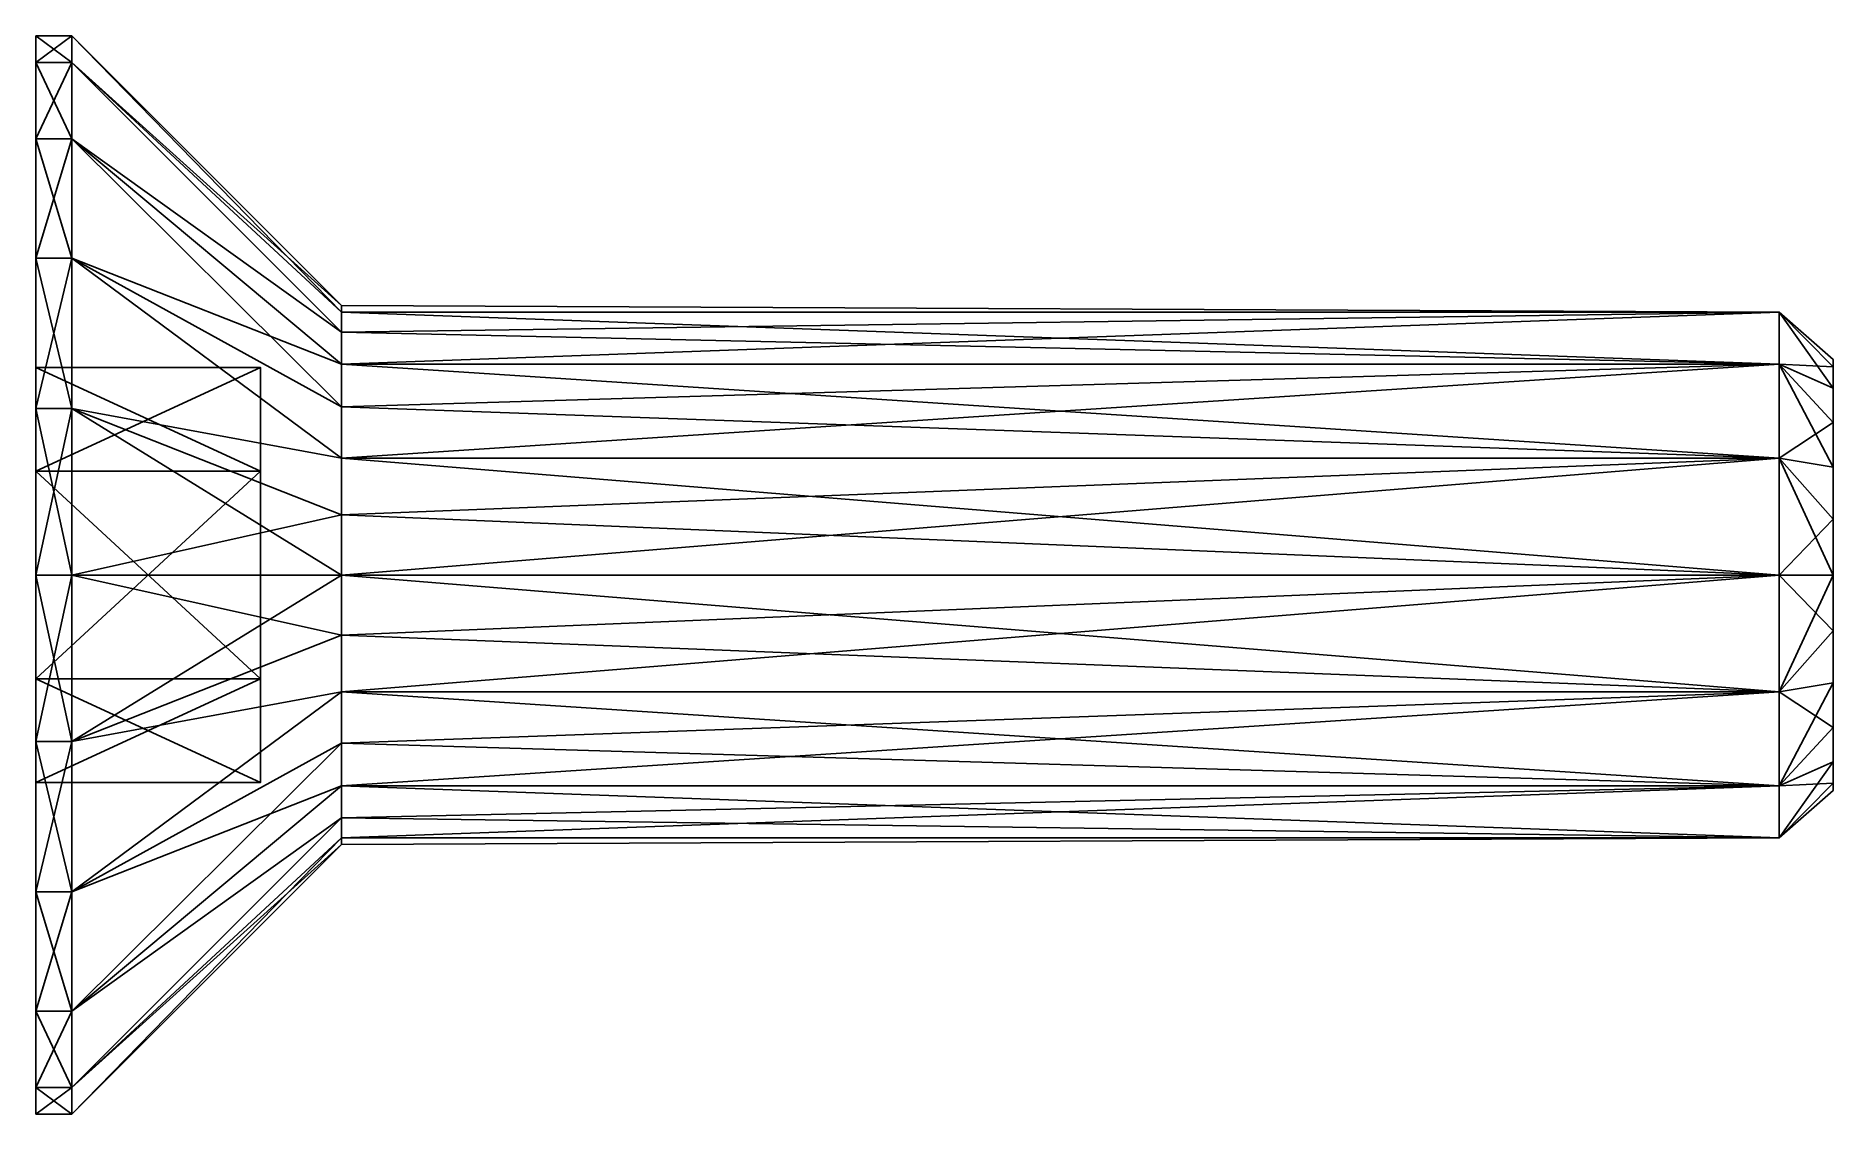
# Model space of a CAD drawing. Header units: millimetres. Extents: x 0 to 20, y -6 to 6.
import ezdxf

# ---------------------------------------------------------------- set-up
doc = ezdxf.new("R2010")
doc.units = ezdxf.units.MM
doc.header["$LTSCALE"] = 198.929398
for name, color, linetype in [('1', 7, 'CONTINUOUS'), ('10', 7, 'CONTINUOUS'), ('11', 7, 'CONTINUOUS'), ('12', 7, 'CONTINUOUS'), ('13', 7, 'CONTINUOUS'), ('14', 7, 'CONTINUOUS'), ('15', 7, 'CONTINUOUS'), ('16', 7, 'CONTINUOUS'), ('17', 7, 'CONTINUOUS'), ('2', 7, 'CONTINUOUS'), ('3', 7, 'CONTINUOUS'), ('4', 7, 'CONTINUOUS'), ('5', 7, 'CONTINUOUS'), ('6', 7, 'CONTINUOUS'), ('7', 7, 'CONTINUOUS'), ('8', 7, 'CONTINUOUS'), ('9', 7, 'CONTINUOUS')]:
    doc.layers.add(name, color=color, linetype=linetype)

msp = doc.modelspace()

# ---------------------------------------------------------------- linework, layer by layer
at = {"layer": '1', "linetype": 'CONTINUOUS'}
for points in [[(20, 2.4, 0), (20, 2.318, 0.621), (20, 2.318, -0.621), (20, 2.4, 0)], [(20, 2.318, 0.621), (20, 2.078, 1.2), (20, 2.318, -0.621), (20, 2.318, 0.621)], [(20, 2.318, -0.621), (20, 2.078, 1.2), (20, 2.078, -1.2), (20, 2.318, -0.621)], [(20, 2.078, 1.2), (20, 1.697, 1.697), (20, 2.078, -1.2), (20, 2.078, 1.2)], [(20, 2.078, -1.2), (20, 1.697, 1.697), (20, 1.697, -1.697), (20, 2.078, -1.2)], [(20, 1.697, 1.697), (20, 1.2, 2.078), (20, 1.697, -1.697), (20, 1.697, 1.697)], [(20, 1.697, -1.697), (20, 1.2, 2.078), (20, 1.2, -2.078), (20, 1.697, -1.697)], [(20, 1.2, 2.078), (20, 0.621, 2.318), (20, 1.2, -2.078), (20, 1.2, 2.078)], [(20, 1.2, -2.078), (20, 0.621, 2.318), (20, 0.621, -2.318), (20, 1.2, -2.078)], [(20, 0.621, 2.318), (20, 0, 2.4), (20, 0.621, -2.318), (20, 0.621, 2.318)], [(20, 0.621, -2.318), (20, 0, 2.4), (20, 0, -2.4), (20, 0.621, -2.318)], [(20, 0, -2.4), (20, 0, 2.4), (20, -0.621, 2.318), (20, 0, -2.4)], [(20, -0.621, -2.318), (20, 0, -2.4), (20, -0.621, 2.318), (20, -0.621, -2.318)], [(20, -1.2, -2.078), (20, -0.621, -2.318), (20, -1.2, 2.078), (20, -1.2, -2.078)], [(20, -1.2, 2.078), (20, -0.621, -2.318), (20, -0.621, 2.318), (20, -1.2, 2.078)], [(20, -1.697, -1.697), (20, -1.2, -2.078), (20, -1.697, 1.697), (20, -1.697, -1.697)], [(20, -1.697, 1.697), (20, -1.2, -2.078), (20, -1.2, 2.078), (20, -1.697, 1.697)], [(20, -2.078, -1.2), (20, -1.697, -1.697), (20, -2.078, 1.2), (20, -2.078, -1.2)], [(20, -2.078, 1.2), (20, -1.697, -1.697), (20, -1.697, 1.697), (20, -2.078, 1.2)], [(20, -2.318, -0.621), (20, -2.078, -1.2), (20, -2.318, 0.621), (20, -2.318, -0.621)], [(20, -2.318, 0.621), (20, -2.078, -1.2), (20, -2.078, 1.2), (20, -2.318, 0.621)], [(20, -2.4, 0), (20, -2.318, -0.621), (20, -2.318, 0.621), (20, -2.4, 0)]]:
    msp.add_3dface(points, dxfattribs=at)
at = {"layer": '10', "linetype": 'CONTINUOUS'}
for points in [[(0, -1.155, -2), (0, -2.309), (2.5, -2.309), (0, -1.155, -2)], [(2.5, -1.155, -2), (0, -1.155, -2), (2.5, -2.309), (2.5, -1.155, -2)]]:
    msp.add_3dface(points, dxfattribs=at)
at = {"layer": '11', "linetype": 'CONTINUOUS'}
for points in [[(0, -2.309), (0, -1.155, 2), (2.5, -1.155, 2), (0, -2.309)], [(0, -2.309), (2.5, -1.155, 2), (2.5, -2.309), (0, -2.309)]]:
    msp.add_3dface(points, dxfattribs=at)
at = {"layer": '12', "linetype": 'CONTINUOUS'}
for points in [[(0, -1.155, 2), (0, 1.155, 2), (2.5, 1.155, 2), (0, -1.155, 2)], [(0, -1.155, 2), (2.5, 1.155, 2), (2.5, -1.155, 2), (0, -1.155, 2)]]:
    msp.add_3dface(points, dxfattribs=at)
at = {"layer": '13', "linetype": 'CONTINUOUS'}
for points in [[(0, 1.155, 2), (0, 2.309), (2.5, 2.309), (0, 1.155, 2)], [(0, 1.155, 2), (2.5, 2.309), (2.5, 1.155, 2), (0, 1.155, 2)]]:
    msp.add_3dface(points, dxfattribs=at)
at = {"layer": '14', "linetype": 'CONTINUOUS'}
for points in [[(0, 2.309), (0, 1.155, -2), (2.5, 1.155, -2), (0, 2.309)], [(0, 2.309), (2.5, 1.155, -2), (2.5, 2.309), (0, 2.309)]]:
    msp.add_3dface(points, dxfattribs=at)
at = {"layer": '15', "linetype": 'CONTINUOUS'}
for points in [[(0, 1.155, -2), (0, -1.155, -2), (2.5, -1.155, -2), (0, 1.155, -2)], [(0, 1.155, -2), (2.5, -1.155, -2), (2.5, 1.155, -2), (0, 1.155, -2)]]:
    msp.add_3dface(points, dxfattribs=at)
at = {"layer": '16', "linetype": 'CONTINUOUS'}
for points in [[(20, -0.621, 2.318), (20, 0, 2.4), (19.4, -1.302, 2.703), (20, -0.621, 2.318)], [(20, 0, 2.4), (19.4, 0, 3), (19.4, -1.302, 2.703), (20, 0, 2.4)], [(20, 0, -2.4), (20, -0.621, -2.318), (19.4, 0, -3), (20, 0, -2.4)], [(19.4, 0, -3), (20, -0.621, -2.318), (19.4, -1.302, -2.703), (19.4, 0, -3)], [(20, -0.621, -2.318), (20, -1.2, -2.078), (19.4, -1.302, -2.703), (20, -0.621, -2.318)], [(20, -1.2, 2.078), (20, -0.621, 2.318), (19.4, -1.302, 2.703), (20, -1.2, 2.078)], [(20, -1.2, -2.078), (20, -1.697, -1.697), (19.4, -1.302, -2.703), (20, -1.2, -2.078)], [(20, -1.697, 1.697), (20, -1.2, 2.078), (19.4, -2.345, 1.87), (20, -1.697, 1.697)], [(20, -1.2, 2.078), (19.4, -1.302, 2.703), (19.4, -2.345, 1.87), (20, -1.2, 2.078)], [(20, -1.697, -1.697), (19.4, -2.345, -1.87), (19.4, -1.302, -2.703), (20, -1.697, -1.697)], [(20, -1.697, -1.697), (20, -2.078, -1.2), (19.4, -2.345, -1.87), (20, -1.697, -1.697)], [(20, -2.078, 1.2), (20, -1.697, 1.697), (19.4, -2.345, 1.87), (20, -2.078, 1.2)], [(20, -2.078, -1.2), (20, -2.318, -0.621), (19.4, -2.345, -1.87), (20, -2.078, -1.2)], [(20, -2.318, 0.621), (20, -2.078, 1.2), (19.4, -2.925, 0.668), (20, -2.318, 0.621)], [(20, -2.078, 1.2), (19.4, -2.345, 1.87), (19.4, -2.925, 0.668), (20, -2.078, 1.2)], [(20, -2.318, -0.621), (20, -2.4, 0), (19.4, -2.925, -0.668), (20, -2.318, -0.621)], [(20, -2.318, -0.621), (19.4, -2.925, -0.668), (19.4, -2.345, -1.87), (20, -2.318, -0.621)], [(20, -2.4, 0), (20, -2.318, 0.621), (19.4, -2.925, 0.668), (20, -2.4, 0)], [(20, -2.4, 0), (19.4, -2.925, 0.668), (19.4, -2.925, -0.668), (20, -2.4, 0)]]:
    msp.add_3dface(points, dxfattribs=at)
at = {"layer": '17', "linetype": 'CONTINUOUS'}
for points in [[(20, 2.318, 0.621), (20, 2.4, 0), (19.4, 2.925, 0.668), (20, 2.318, 0.621)], [(20, 2.318, 0.621), (19.4, 2.925, 0.668), (19.4, 2.345, 1.87), (20, 2.318, 0.621)], [(20, 2.4, 0), (20, 2.318, -0.621), (19.4, 2.925, -0.668), (20, 2.4, 0)], [(20, 2.4, 0), (19.4, 2.925, -0.668), (19.4, 2.925, 0.668), (20, 2.4, 0)], [(20, 2.318, -0.621), (20, 2.078, -1.2), (19.4, 2.925, -0.668), (20, 2.318, -0.621)], [(20, 2.078, -1.2), (19.4, 2.345, -1.87), (19.4, 2.925, -0.668), (20, 2.078, -1.2)], [(20, 1.697, 1.697), (20, 2.078, 1.2), (19.4, 2.345, 1.87), (20, 1.697, 1.697)], [(20, 1.697, 1.697), (19.4, 2.345, 1.87), (19.4, 1.302, 2.703), (20, 1.697, 1.697)], [(20, 2.078, 1.2), (20, 2.318, 0.621), (19.4, 2.345, 1.87), (20, 2.078, 1.2)], [(20, 2.078, -1.2), (20, 1.697, -1.697), (19.4, 2.345, -1.87), (20, 2.078, -1.2)], [(20, 1.697, -1.697), (20, 1.2, -2.078), (19.4, 2.345, -1.87), (20, 1.697, -1.697)], [(20, 1.2, -2.078), (19.4, 1.302, -2.703), (19.4, 2.345, -1.87), (20, 1.2, -2.078)], [(20, 1.2, 2.078), (20, 1.697, 1.697), (19.4, 1.302, 2.703), (20, 1.2, 2.078)], [(20, 0.621, 2.318), (20, 1.2, 2.078), (19.4, 1.302, 2.703), (20, 0.621, 2.318)], [(19.4, 0, 3), (20, 0.621, 2.318), (19.4, 1.302, 2.703), (19.4, 0, 3)], [(20, 1.2, -2.078), (20, 0.621, -2.318), (19.4, 1.302, -2.703), (20, 1.2, -2.078)], [(20, 0.621, -2.318), (20, 0, -2.4), (19.4, 1.302, -2.703), (20, 0.621, -2.318)], [(20, 0, -2.4), (19.4, 0, -3), (19.4, 1.302, -2.703), (20, 0, -2.4)], [(20, 0, 2.4), (20, 0.621, 2.318), (19.4, 0, 3), (20, 0, 2.4)]]:
    msp.add_3dface(points, dxfattribs=at)
at = {"layer": '2', "linetype": 'CONTINUOUS'}
for points in [[(3.4, 0, -3), (19.4, 0, -3), (19.4, -1.302, -2.703), (3.4, 0, -3)], [(3.4, -0.668, -2.925), (3.4, 0, -3), (19.4, -1.302, -2.703), (3.4, -0.668, -2.925)], [(3.4, -0.668, 2.925), (3.4, -1.302, 2.703), (19.4, 0, 3), (3.4, -0.668, 2.925)], [(19.4, 0, 3), (3.4, -1.302, 2.703), (19.4, -1.302, 2.703), (19.4, 0, 3)], [(3.4, 0, 3), (3.4, -0.668, 2.925), (19.4, 0, 3), (3.4, 0, 3)], [(3.4, -1.302, -2.703), (3.4, -0.668, -2.925), (19.4, -1.302, -2.703), (3.4, -1.302, -2.703)], [(3.4, -1.87, -2.345), (3.4, -1.302, -2.703), (19.4, -2.345, -1.87), (3.4, -1.87, -2.345)], [(19.4, -2.345, -1.87), (3.4, -1.302, -2.703), (19.4, -1.302, -2.703), (19.4, -2.345, -1.87)], [(3.4, -1.87, 2.345), (3.4, -2.345, 1.87), (19.4, -1.302, 2.703), (3.4, -1.87, 2.345)], [(19.4, -1.302, 2.703), (3.4, -2.345, 1.87), (19.4, -2.345, 1.87), (19.4, -1.302, 2.703)], [(3.4, -1.302, 2.703), (3.4, -1.87, 2.345), (19.4, -1.302, 2.703), (3.4, -1.302, 2.703)], [(3.4, -2.345, -1.87), (3.4, -1.87, -2.345), (19.4, -2.345, -1.87), (3.4, -2.345, -1.87)], [(3.4, -2.703, -1.302), (3.4, -2.345, -1.87), (19.4, -2.925, -0.668), (3.4, -2.703, -1.302)], [(19.4, -2.925, -0.668), (3.4, -2.345, -1.87), (19.4, -2.345, -1.87), (19.4, -2.925, -0.668)], [(3.4, -2.703, 1.302), (3.4, -2.925, 0.668), (19.4, -2.345, 1.87), (3.4, -2.703, 1.302)], [(19.4, -2.345, 1.87), (3.4, -2.925, 0.668), (19.4, -2.925, 0.668), (19.4, -2.345, 1.87)], [(3.4, -2.345, 1.87), (3.4, -2.703, 1.302), (19.4, -2.345, 1.87), (3.4, -2.345, 1.87)], [(3.4, -2.925, -0.668), (3.4, -2.703, -1.302), (19.4, -2.925, -0.668), (3.4, -2.925, -0.668)], [(3.4, -3), (3.4, -2.925, -0.668), (19.4, -2.925, 0.668), (3.4, -3)], [(19.4, -2.925, 0.668), (3.4, -2.925, -0.668), (19.4, -2.925, -0.668), (19.4, -2.925, 0.668)], [(3.4, -2.925, 0.668), (3.4, -3), (19.4, -2.925, 0.668), (3.4, -2.925, 0.668)]]:
    msp.add_3dface(points, dxfattribs=at)
at = {"layer": '3', "linetype": 'CONTINUOUS'}
for points in [[(3.4, 0, -3), (3.4, -0.668, -2.925), (0.4, 0, -6), (3.4, 0, -3)], [(0.4, 0, -6), (3.4, -0.668, -2.925), (0.4, -1.854, -5.706), (0.4, 0, -6)], [(3.4, -0.668, 2.925), (3.4, 0, 3), (0.4, -1.854, 5.706), (3.4, -0.668, 2.925)], [(0.4, -1.854, 5.706), (3.4, 0, 3), (0.4, 0, 6), (0.4, -1.854, 5.706)], [(3.4, -0.668, -2.925), (3.4, -1.302, -2.703), (0.4, -1.854, -5.706), (3.4, -0.668, -2.925)], [(3.4, -1.302, 2.703), (3.4, -0.668, 2.925), (0.4, -1.854, 5.706), (3.4, -1.302, 2.703)], [(3.4, -1.302, -2.703), (3.4, -1.87, -2.345), (0.4, -3.527, -4.854), (3.4, -1.302, -2.703)], [(0.4, -1.854, -5.706), (3.4, -1.302, -2.703), (0.4, -3.527, -4.854), (0.4, -1.854, -5.706)], [(3.4, -1.87, 2.345), (3.4, -1.302, 2.703), (0.4, -3.527, 4.854), (3.4, -1.87, 2.345)], [(0.4, -3.527, 4.854), (3.4, -1.302, 2.703), (0.4, -1.854, 5.706), (0.4, -3.527, 4.854)], [(3.4, -1.87, -2.345), (3.4, -2.345, -1.87), (0.4, -3.527, -4.854), (3.4, -1.87, -2.345)], [(3.4, -2.345, 1.87), (3.4, -1.87, 2.345), (0.4, -4.854, 3.527), (3.4, -2.345, 1.87)], [(0.4, -4.854, 3.527), (3.4, -1.87, 2.345), (0.4, -3.527, 4.854), (0.4, -4.854, 3.527)], [(3.4, -2.345, -1.87), (3.4, -2.703, -1.302), (0.4, -4.854, -3.527), (3.4, -2.345, -1.87)], [(0.4, -3.527, -4.854), (3.4, -2.345, -1.87), (0.4, -4.854, -3.527), (0.4, -3.527, -4.854)], [(3.4, -2.703, 1.302), (3.4, -2.345, 1.87), (0.4, -4.854, 3.527), (3.4, -2.703, 1.302)], [(3.4, -2.703, -1.302), (3.4, -2.925, -0.668), (0.4, -5.706, -1.854), (3.4, -2.703, -1.302)], [(0.4, -4.854, -3.527), (3.4, -2.703, -1.302), (0.4, -5.706, -1.854), (0.4, -4.854, -3.527)], [(3.4, -2.925, 0.668), (3.4, -2.703, 1.302), (0.4, -5.706, 1.854), (3.4, -2.925, 0.668)], [(0.4, -5.706, 1.854), (3.4, -2.703, 1.302), (0.4, -4.854, 3.527), (0.4, -5.706, 1.854)], [(3.4, -2.925, -0.668), (3.4, -3), (0.4, -5.706, -1.854), (3.4, -2.925, -0.668)], [(3.4, -3), (3.4, -2.925, 0.668), (0.4, -6), (3.4, -3)], [(0.4, -6), (3.4, -2.925, 0.668), (0.4, -5.706, 1.854), (0.4, -6)], [(0.4, -5.706, -1.854), (3.4, -3), (0.4, -6), (0.4, -5.706, -1.854)]]:
    msp.add_3dface(points, dxfattribs=at)
at = {"layer": '4', "linetype": 'CONTINUOUS'}
for points in [[(0, 6), (0, 5.706, -1.854), (0, 5.706, 1.854), (0, 6)], [(0, 5.706, -1.854), (0, 4.854, -3.527), (0, 5.706, 1.854), (0, 5.706, -1.854)], [(0, 5.706, 1.854), (0, 4.854, -3.527), (0, 4.854, 3.527), (0, 5.706, 1.854)], [(0, 4.854, -3.527), (0, 3.527, -4.854), (0, 4.854, 3.527), (0, 4.854, -3.527)], [(0, 4.854, 3.527), (0, 3.527, -4.854), (0, 3.527, 4.854), (0, 4.854, 3.527)], [(0, 3.527, -4.854), (0, 1.854, -5.706), (0, 3.527, 4.854), (0, 3.527, -4.854)], [(0, 3.527, 4.854), (0, 1.854, -5.706), (0, 2.309), (0, 3.527, 4.854)], [(0, 1.854, 5.706), (0, 3.527, 4.854), (0, 2.309), (0, 1.854, 5.706)], [(0, 2.309), (0, 1.854, -5.706), (0, 1.155, -2), (0, 2.309)], [(0, 1.155, 2), (0, 1.854, 5.706), (0, 2.309), (0, 1.155, 2)], [(0, 1.854, -5.706), (0, 0, -6), (0, 1.155, -2), (0, 1.854, -5.706)], [(0, 0, 6), (0, 1.854, 5.706), (0, 1.155, 2), (0, 0, 6)], [(0, 0, -6), (0, -1.155, -2), (0, 1.155, -2), (0, 0, -6)], [(0, -1.155, 2), (0, 0, 6), (0, 1.155, 2), (0, -1.155, 2)], [(0, 0, -6), (0, -1.854, -5.706), (0, -1.155, -2), (0, 0, -6)], [(0, -1.854, 5.706), (0, 0, 6), (0, -1.155, 2), (0, -1.854, 5.706)], [(0, -1.155, -2), (0, -1.854, -5.706), (0, -2.309), (0, -1.155, -2)], [(0, -2.309), (0, -1.854, 5.706), (0, -1.155, 2), (0, -2.309)], [(0, -1.854, -5.706), (0, -3.527, -4.854), (0, -2.309), (0, -1.854, -5.706)], [(0, -3.527, -4.854), (0, -3.527, 4.854), (0, -1.854, 5.706), (0, -3.527, -4.854)], [(0, -3.527, -4.854), (0, -1.854, 5.706), (0, -2.309), (0, -3.527, -4.854)], [(0, -3.527, -4.854), (0, -4.854, -3.527), (0, -3.527, 4.854), (0, -3.527, -4.854)], [(0, -4.854, -3.527), (0, -4.854, 3.527), (0, -3.527, 4.854), (0, -4.854, -3.527)], [(0, -4.854, -3.527), (0, -5.706, -1.854), (0, -4.854, 3.527), (0, -4.854, -3.527)], [(0, -5.706, -1.854), (0, -5.706, 1.854), (0, -4.854, 3.527), (0, -5.706, -1.854)], [(0, -5.706, -1.854), (0, -6), (0, -5.706, 1.854), (0, -5.706, -1.854)]]:
    msp.add_3dface(points, dxfattribs=at)
at = {"layer": '5', "linetype": 'CONTINUOUS'}
for points in [[(3.4, 3), (3.4, 2.925, 0.668), (19.4, 2.925, -0.668), (3.4, 3)], [(3.4, 2.925, -0.668), (3.4, 3), (19.4, 2.925, -0.668), (3.4, 2.925, -0.668)], [(3.4, 2.703, 1.302), (3.4, 2.345, 1.87), (19.4, 2.925, 0.668), (3.4, 2.703, 1.302)], [(19.4, 2.925, 0.668), (3.4, 2.345, 1.87), (19.4, 2.345, 1.87), (19.4, 2.925, 0.668)], [(3.4, 2.925, 0.668), (3.4, 2.703, 1.302), (19.4, 2.925, 0.668), (3.4, 2.925, 0.668)], [(19.4, 2.925, -0.668), (3.4, 2.925, 0.668), (19.4, 2.925, 0.668), (19.4, 2.925, -0.668)], [(3.4, 2.703, -1.302), (3.4, 2.925, -0.668), (19.4, 2.345, -1.87), (3.4, 2.703, -1.302)], [(19.4, 2.345, -1.87), (3.4, 2.925, -0.668), (19.4, 2.925, -0.668), (19.4, 2.345, -1.87)], [(3.4, 2.345, -1.87), (3.4, 2.703, -1.302), (19.4, 2.345, -1.87), (3.4, 2.345, -1.87)], [(3.4, 1.87, 2.345), (3.4, 1.302, 2.703), (19.4, 2.345, 1.87), (3.4, 1.87, 2.345)], [(19.4, 2.345, 1.87), (3.4, 1.302, 2.703), (19.4, 1.302, 2.703), (19.4, 2.345, 1.87)], [(3.4, 2.345, 1.87), (3.4, 1.87, 2.345), (19.4, 2.345, 1.87), (3.4, 2.345, 1.87)], [(3.4, 1.87, -2.345), (3.4, 2.345, -1.87), (19.4, 1.302, -2.703), (3.4, 1.87, -2.345)], [(19.4, 1.302, -2.703), (3.4, 2.345, -1.87), (19.4, 2.345, -1.87), (19.4, 1.302, -2.703)], [(3.4, 1.302, -2.703), (3.4, 1.87, -2.345), (19.4, 1.302, -2.703), (3.4, 1.302, -2.703)], [(3.4, 1.302, -2.703), (19.4, 0, -3), (3.4, 0.668, -2.925), (3.4, 1.302, -2.703)], [(19.4, 0, -3), (3.4, 1.302, -2.703), (19.4, 1.302, -2.703), (19.4, 0, -3)], [(3.4, 0, 3), (19.4, 0, 3), (19.4, 1.302, 2.703), (3.4, 0, 3)], [(3.4, 0.668, 2.925), (3.4, 0, 3), (19.4, 1.302, 2.703), (3.4, 0.668, 2.925)], [(3.4, 1.302, 2.703), (3.4, 0.668, 2.925), (19.4, 1.302, 2.703), (3.4, 1.302, 2.703)], [(19.4, 0, -3), (3.4, 0, -3), (3.4, 0.668, -2.925), (19.4, 0, -3)]]:
    msp.add_3dface(points, dxfattribs=at)
at = {"layer": '6', "linetype": 'CONTINUOUS'}
for points in [[(3.4, 3), (3.4, 2.925, -0.668), (0.4, 6), (3.4, 3)], [(0.4, 5.706, 1.854), (3.4, 3), (0.4, 6), (0.4, 5.706, 1.854)], [(0.4, 6), (3.4, 2.925, -0.668), (0.4, 5.706, -1.854), (0.4, 6)], [(3.4, 2.703, 1.302), (3.4, 2.925, 0.668), (0.4, 5.706, 1.854), (3.4, 2.703, 1.302)], [(0.4, 4.854, 3.527), (3.4, 2.703, 1.302), (0.4, 5.706, 1.854), (0.4, 4.854, 3.527)], [(3.4, 2.925, 0.668), (3.4, 3), (0.4, 5.706, 1.854), (3.4, 2.925, 0.668)], [(3.4, 2.925, -0.668), (3.4, 2.703, -1.302), (0.4, 5.706, -1.854), (3.4, 2.925, -0.668)], [(0.4, 5.706, -1.854), (3.4, 2.703, -1.302), (0.4, 4.854, -3.527), (0.4, 5.706, -1.854)], [(3.4, 2.345, 1.87), (3.4, 2.703, 1.302), (0.4, 4.854, 3.527), (3.4, 2.345, 1.87)], [(0.4, 3.527, 4.854), (3.4, 2.345, 1.87), (0.4, 4.854, 3.527), (0.4, 3.527, 4.854)], [(3.4, 2.703, -1.302), (3.4, 2.345, -1.87), (0.4, 4.854, -3.527), (3.4, 2.703, -1.302)], [(3.4, 2.345, -1.87), (3.4, 1.87, -2.345), (0.4, 4.854, -3.527), (3.4, 2.345, -1.87)], [(0.4, 4.854, -3.527), (3.4, 1.87, -2.345), (0.4, 3.527, -4.854), (0.4, 4.854, -3.527)], [(3.4, 1.302, 2.703), (3.4, 1.87, 2.345), (0.4, 3.527, 4.854), (3.4, 1.302, 2.703)], [(0.4, 1.854, 5.706), (3.4, 1.302, 2.703), (0.4, 3.527, 4.854), (0.4, 1.854, 5.706)], [(3.4, 1.87, 2.345), (3.4, 2.345, 1.87), (0.4, 3.527, 4.854), (3.4, 1.87, 2.345)], [(3.4, 1.87, -2.345), (3.4, 1.302, -2.703), (0.4, 3.527, -4.854), (3.4, 1.87, -2.345)], [(0.4, 3.527, -4.854), (3.4, 1.302, -2.703), (0.4, 1.854, -5.706), (0.4, 3.527, -4.854)], [(3.4, 0, -3), (0.4, 0, -6), (0.4, 1.854, -5.706), (3.4, 0, -3)], [(3.4, 0.668, -2.925), (3.4, 0, -3), (0.4, 1.854, -5.706), (3.4, 0.668, -2.925)], [(0.4, 0, 6), (3.4, 0.668, 2.925), (0.4, 1.854, 5.706), (0.4, 0, 6)], [(3.4, 0.668, 2.925), (3.4, 1.302, 2.703), (0.4, 1.854, 5.706), (3.4, 0.668, 2.925)], [(3.4, 1.302, -2.703), (3.4, 0.668, -2.925), (0.4, 1.854, -5.706), (3.4, 1.302, -2.703)], [(0.4, 0, 6), (3.4, 0, 3), (3.4, 0.668, 2.925), (0.4, 0, 6)]]:
    msp.add_3dface(points, dxfattribs=at)
at = {"layer": '7', "linetype": 'CONTINUOUS'}
for points in [[(0.4, 0, -6), (0.4, -1.854, -5.706), (0, 0, -6), (0.4, 0, -6)], [(0, 0, -6), (0.4, -1.854, -5.706), (0, -1.854, -5.706), (0, 0, -6)], [(0.4, -1.854, 5.706), (0.4, 0, 6), (0, -1.854, 5.706), (0.4, -1.854, 5.706)], [(0, -1.854, 5.706), (0.4, 0, 6), (0, 0, 6), (0, -1.854, 5.706)], [(0.4, -1.854, -5.706), (0.4, -3.527, -4.854), (0, -1.854, -5.706), (0.4, -1.854, -5.706)], [(0, -1.854, -5.706), (0.4, -3.527, -4.854), (0, -3.527, -4.854), (0, -1.854, -5.706)], [(0.4, -3.527, 4.854), (0.4, -1.854, 5.706), (0, -3.527, 4.854), (0.4, -3.527, 4.854)], [(0, -3.527, 4.854), (0.4, -1.854, 5.706), (0, -1.854, 5.706), (0, -3.527, 4.854)], [(0.4, -3.527, -4.854), (0.4, -4.854, -3.527), (0, -3.527, -4.854), (0.4, -3.527, -4.854)], [(0, -3.527, -4.854), (0.4, -4.854, -3.527), (0, -4.854, -3.527), (0, -3.527, -4.854)], [(0.4, -4.854, 3.527), (0.4, -3.527, 4.854), (0, -4.854, 3.527), (0.4, -4.854, 3.527)], [(0, -4.854, 3.527), (0.4, -3.527, 4.854), (0, -3.527, 4.854), (0, -4.854, 3.527)], [(0.4, -4.854, -3.527), (0.4, -5.706, -1.854), (0, -4.854, -3.527), (0.4, -4.854, -3.527)], [(0, -4.854, -3.527), (0.4, -5.706, -1.854), (0, -5.706, -1.854), (0, -4.854, -3.527)], [(0.4, -5.706, 1.854), (0.4, -4.854, 3.527), (0, -5.706, 1.854), (0.4, -5.706, 1.854)], [(0, -5.706, 1.854), (0.4, -4.854, 3.527), (0, -4.854, 3.527), (0, -5.706, 1.854)], [(0.4, -5.706, -1.854), (0.4, -6), (0, -5.706, -1.854), (0.4, -5.706, -1.854)], [(0.4, -6), (0.4, -5.706, 1.854), (0, -6), (0.4, -6)], [(0, -5.706, -1.854), (0.4, -6), (0, -6), (0, -5.706, -1.854)], [(0, -6), (0.4, -5.706, 1.854), (0, -5.706, 1.854), (0, -6)]]:
    msp.add_3dface(points, dxfattribs=at)
at = {"layer": '8', "linetype": 'CONTINUOUS'}
for points in [[(0, 5.706, -1.854), (0, 6), (0.4, 5.706, -1.854), (0, 5.706, -1.854)], [(0, 6), (0, 5.706, 1.854), (0.4, 6), (0, 6)], [(0, 6), (0.4, 6), (0.4, 5.706, -1.854), (0, 6)], [(0, 5.706, 1.854), (0.4, 5.706, 1.854), (0.4, 6), (0, 5.706, 1.854)], [(0, 4.854, -3.527), (0, 5.706, -1.854), (0.4, 4.854, -3.527), (0, 4.854, -3.527)], [(0, 5.706, -1.854), (0.4, 5.706, -1.854), (0.4, 4.854, -3.527), (0, 5.706, -1.854)], [(0, 5.706, 1.854), (0, 4.854, 3.527), (0.4, 5.706, 1.854), (0, 5.706, 1.854)], [(0, 4.854, 3.527), (0.4, 4.854, 3.527), (0.4, 5.706, 1.854), (0, 4.854, 3.527)], [(0, 3.527, -4.854), (0, 4.854, -3.527), (0.4, 3.527, -4.854), (0, 3.527, -4.854)], [(0, 4.854, -3.527), (0.4, 4.854, -3.527), (0.4, 3.527, -4.854), (0, 4.854, -3.527)], [(0, 4.854, 3.527), (0, 3.527, 4.854), (0.4, 4.854, 3.527), (0, 4.854, 3.527)], [(0, 3.527, 4.854), (0.4, 3.527, 4.854), (0.4, 4.854, 3.527), (0, 3.527, 4.854)], [(0, 1.854, -5.706), (0, 3.527, -4.854), (0.4, 1.854, -5.706), (0, 1.854, -5.706)], [(0, 3.527, -4.854), (0.4, 3.527, -4.854), (0.4, 1.854, -5.706), (0, 3.527, -4.854)], [(0, 3.527, 4.854), (0, 1.854, 5.706), (0.4, 3.527, 4.854), (0, 3.527, 4.854)], [(0, 1.854, 5.706), (0.4, 1.854, 5.706), (0.4, 3.527, 4.854), (0, 1.854, 5.706)], [(0.4, 0, -6), (0, 0, -6), (0, 1.854, -5.706), (0.4, 0, -6)], [(0.4, 0, -6), (0, 1.854, -5.706), (0.4, 1.854, -5.706), (0.4, 0, -6)], [(0, 0, 6), (0.4, 0, 6), (0.4, 1.854, 5.706), (0, 0, 6)], [(0, 1.854, 5.706), (0, 0, 6), (0.4, 1.854, 5.706), (0, 1.854, 5.706)]]:
    msp.add_3dface(points, dxfattribs=at)
at = {"layer": '9', "linetype": 'CONTINUOUS'}
for points in [[(2.5, 2.309), (2.5, 1.155, -2), (2.5, 1.155, 2), (2.5, 2.309)], [(2.5, 1.155, -2), (2.5, -1.155, -2), (2.5, 1.155, 2), (2.5, 1.155, -2)], [(2.5, 1.155, 2), (2.5, -1.155, -2), (2.5, -1.155, 2), (2.5, 1.155, 2)], [(2.5, -1.155, 2), (2.5, -1.155, -2), (2.5, -2.309), (2.5, -1.155, 2)]]:
    msp.add_3dface(points, dxfattribs=at)

doc.saveas('drawing.dxf')
